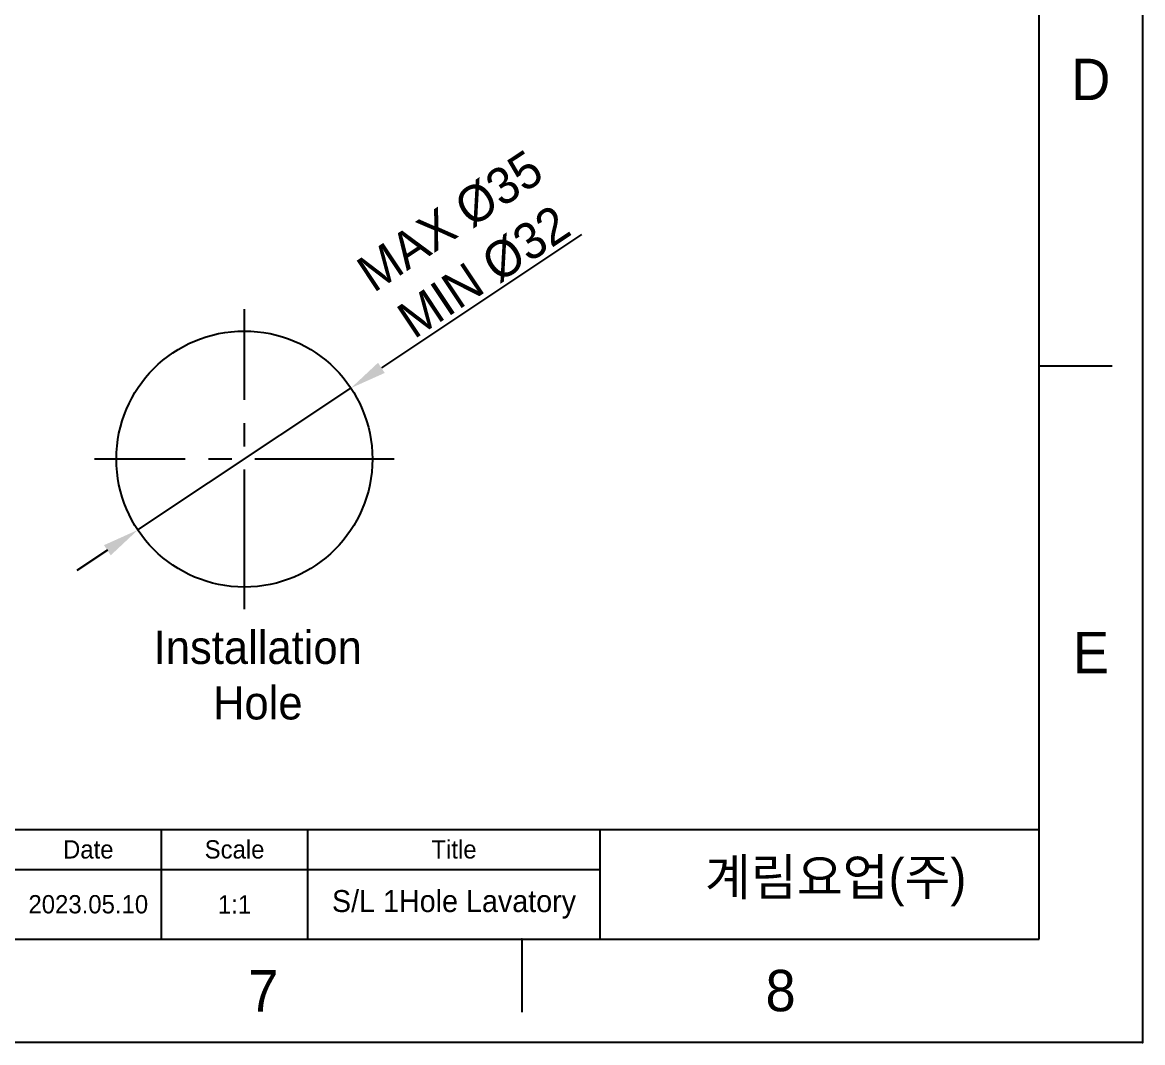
# Model space of a CAD drawing. Extents: x 8168 to 8762, y -18775 to -18355.
# Drawn here: x 8608.5 to 8761.6, y -18774.9 to -18635.4 of the extents above; entities that cross this region are included whole.
import ezdxf

# ---------------------------------------------------------------- set-up
doc = ezdxf.new("R2010")
doc.units = 0
doc.header["$MEASUREMENT"] = 0
doc.linetypes.add('CENTER2', pattern=[28.575, 19.05, -3.175, 3.175, -3.175])
doc.linetypes.add('CENTERX2', pattern=[101.6, 63.5, -12.7, 12.7, -12.7])
doc.layers.get('0').update_dxf_attribs({"linetype": 'CONTINUOUS'})
doc.layers.get('DEFPOINTS').update_dxf_attribs({"linetype": 'CONTINUOUS'})
for name, color, linetype in [('CENTER', 1, 'CENTER2'), ('DIM', 2, 'CONTINUOUS'), ('FORM', 7, 'CONTINUOUS'), ('TEXT', 2, 'CONTINUOUS')]:
    doc.layers.add(name, color=color, linetype=linetype)
doc.styles.get("Standard").update_dxf_attribs({"font": ''})
doc.styles.get('Standard').set_extended_font_data('Gulim')
doc.dimstyles.new('ISO-25', dxfattribs={"dimtxt": 2.5, "dimasz": 2.5, "dimexe": 1.25, "dimexo": 0.625, "dimtad": 1, "dimdec": 1, "dimdsep": 46, "dimtxsty": 'Standard', "dimcen": 2.5, "dimadec": 0, "dimazin": 0, "dimtfac": 1, "dimtdec": 1, "dimtmove": 0, "dimatfit": 3, "dimfxl": 1, "dimarcsym": 0})

# ---------------------------------------------------------------- blocks, each defined once
blk = doc.blocks.new('*D23')
at = {"layer": 'DEFPOINTS', "color": 0, "transparency": 16777216}
for p in [(8653.39, -18685.43), (8624.25, -18704.82)]:
    blk.add_point(p, dxfattribs=at)
at = {"layer": 'DIM', "color": 3, "lineweight": -2, "transparency": 16777216}
for p, q in [((8684.91, -18664.45), (8657.55, -18682.66)), ((8624.25, -18704.82), (8653.39, -18685.43)), ((8620.09, -18707.59), (8615.93, -18710.37))]:
    blk.add_line(p, q, dxfattribs=at)
at = {"layer": 'DIM', "color": 3, "transparency": 16777216}
for points in [[(8657.09, -18681.97), (8658.01, -18683.36), (8653.39, -18685.43)], [(8619.63, -18706.9), (8620.55, -18708.29), (8624.25, -18704.82)]]:
    blk.add_solid(points, dxfattribs=at)
at = {"layer": 'DIM', "color": 3, "transparency": 16777216, "insert": (8669.27, -18666.09), "char_height": 5, "attachment_point": 5, "rotation": 33.6436}
blk.add_mtext('{\\fMS PGothic|b0|i0|c129|p34;MAX %%C35\\PMIN %%C32}', dxfattribs=at)

msp = doc.modelspace()

# ---------------------------------------------------------------- linework, layer by layer
for p, q in [((8747.48, -18760.75), (8747.48, -18369.03)), ((8747.48, -18682.41), (8757.48, -18682.41)), ((8181.82, -18760.75), (8747.48, -18760.75)), ((8676.77, -18760.75), (8676.77, -18770.75))]:
    msp.add_line(p, q)
msp.add_lwpolyline([(8167.68, -18354.89), (8761.62, -18354.89), (8761.62, -18774.89), (8167.68, -18774.89)], close=True)
msp.add_circle((8638.82, -18695.13), 17.5)
for p in [(8747.48, -18682.41), (8676.77, -18760.75)]:
    msp.add_point(p)
at = {"layer": 'CENTER'}
for p, q in [((8638.82, -18715.63), (8638.82, -18674.63)), ((8659.32, -18695.13), (8618.32, -18695.13))]:
    msp.add_line(p, q, dxfattribs=at)
at = {"layer": 'DIM', "color": 7}
msp.add_point((8761.62, -18774.89), dxfattribs=at)
at = {"layer": 'FORM'}
for p, q in [((8476.98, -18745.75), (8747.48, -18745.75)), ((8627.48, -18760.75), (8627.48, -18745.75)), ((8647.48, -18760.75), (8647.48, -18745.75)), ((8687.48, -18760.75), (8687.48, -18745.75)), ((8476.98, -18751.25), (8687.48, -18751.25))]:
    msp.add_line(p, q, dxfattribs=at)

# ---------------------------------------------------------------- texts
at = {"char_height": 5.66, "attachment_point": 5}
for s, width, insert in [('D', 10, (8754.55, -18643.24)), ('E', 10, (8754.55, -18721.58)), ('7', 50, (8641.42, -18767.82)), ('8', 50, (8712.13, -18767.82))]:
    msp.add_mtext_dynamic_manual_height_columns(s, width=width, gutter_width=12.5, heights=[0], dxfattribs=dict(at, insert=insert))
at = {"layer": 'TEXT'}
for s, width, insert, char_height, attachment_point in [('\\pxqc;Installation Hole', 28.1224, (8626.59, -18718.59), 4.55, 1), ('Date', 20, (8617.48, -18748.5), 2.5, 5), ('Scale', 20, (8637.48, -18748.5), 2.5, 5), ('Title', 40, (8667.48, -18748.5), 2.5, 5), ('2023.05.10', 20, (8617.48, -18756), 2.5, 5), ('1:1', 20, (8637.48, -18756), 2.5, 5), ('S/L 1Hole Lavatory', 40, (8667.48, -18756), 3, 5)]:
    msp.add_mtext_dynamic_manual_height_columns(s, width=width, gutter_width=12.5, heights=[0], dxfattribs=dict(at, insert=insert, char_height=char_height, attachment_point=attachment_point))
at = {"layer": 'TEXT', "linetype": 'CENTERX2', "insert": (8719.66, -18753.01), "char_height": 5, "attachment_point": 5}
msp.add_mtext_dynamic_manual_height_columns('{\\fHYGothic-Medium|b0|i0|c129|p18;계림요업(주)}', width=60, gutter_width=12.5, heights=[0], dxfattribs=at)

# ---------------------------------------------------------------- dimensions: what is measured, and where the dimension line sits
at = {"layer": 'DIM', "color": 7}
dim = msp.add_diameter_dim_2p(p1=(8624.25, -18704.82), p2=(8653.39, -18685.43), text='{\\fMS PGothic|b0|i0|c129|p34;MAX %%C35\\PMIN %%C32}', dimstyle='ISO-25', override={"dimtxt": 5, "dimasz": 5, "dimcen": 5, "dimclrd": 3, "dimclre": 3, "dimclrt": 3, "dimfxl": 1.25}, dxfattribs=at)
dim.commit()
dim.dimension.update_dxf_attribs({"geometry": '*D23', "text_midpoint": (8669.27, -18666.09)})

doc.saveas('drawing.dxf')
